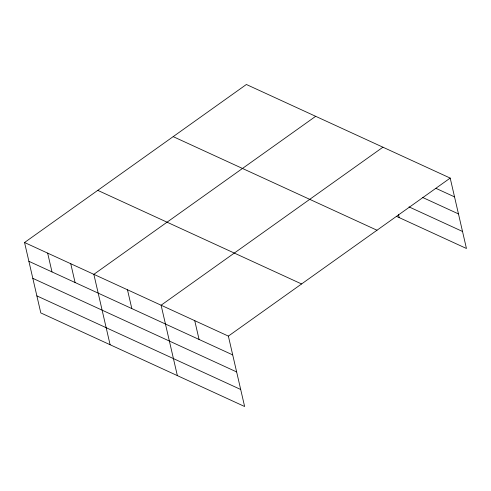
<?xml version="1.0" encoding="UTF-8"?>
<svg xmlns="http://www.w3.org/2000/svg" width="491" height="491" viewBox="0 0 491 491"><rect width="100%" height="100%" fill="white"/><g stroke="black" fill="none" stroke-linecap="round" stroke-linejoin="round"><path stroke-width="0.74" d="M24.55 242.511L228.37 336.108L244.622 406.511L40.802 312.914L24.55 242.511L246.378 84.489L450.198 178.086L466.45 248.489L396.446 216.341M315.676 116.312L93.849 274.334L110.101 344.737M382.937 147.196L161.109 305.218L177.361 375.627M228.37 336.108L450.198 178.086M436.008 188.372L454.537 196.885M422.782 197.523L458.465 213.916M408.985 206.877L462.516 231.464M173.176 136.633L376.99 230.23M97.752 190.361L301.572 283.958M28.889 261.31L232.709 354.907M32.823 278.342L236.637 371.939M36.874 295.883L240.688 389.486M398.508 214.641L399.189 217.605M194.737 320.666L199.076 339.465M127.476 289.776L131.815 308.575M70.747 263.722L75.086 282.528M47.652 253.117L51.991 271.916"/></g></svg>
